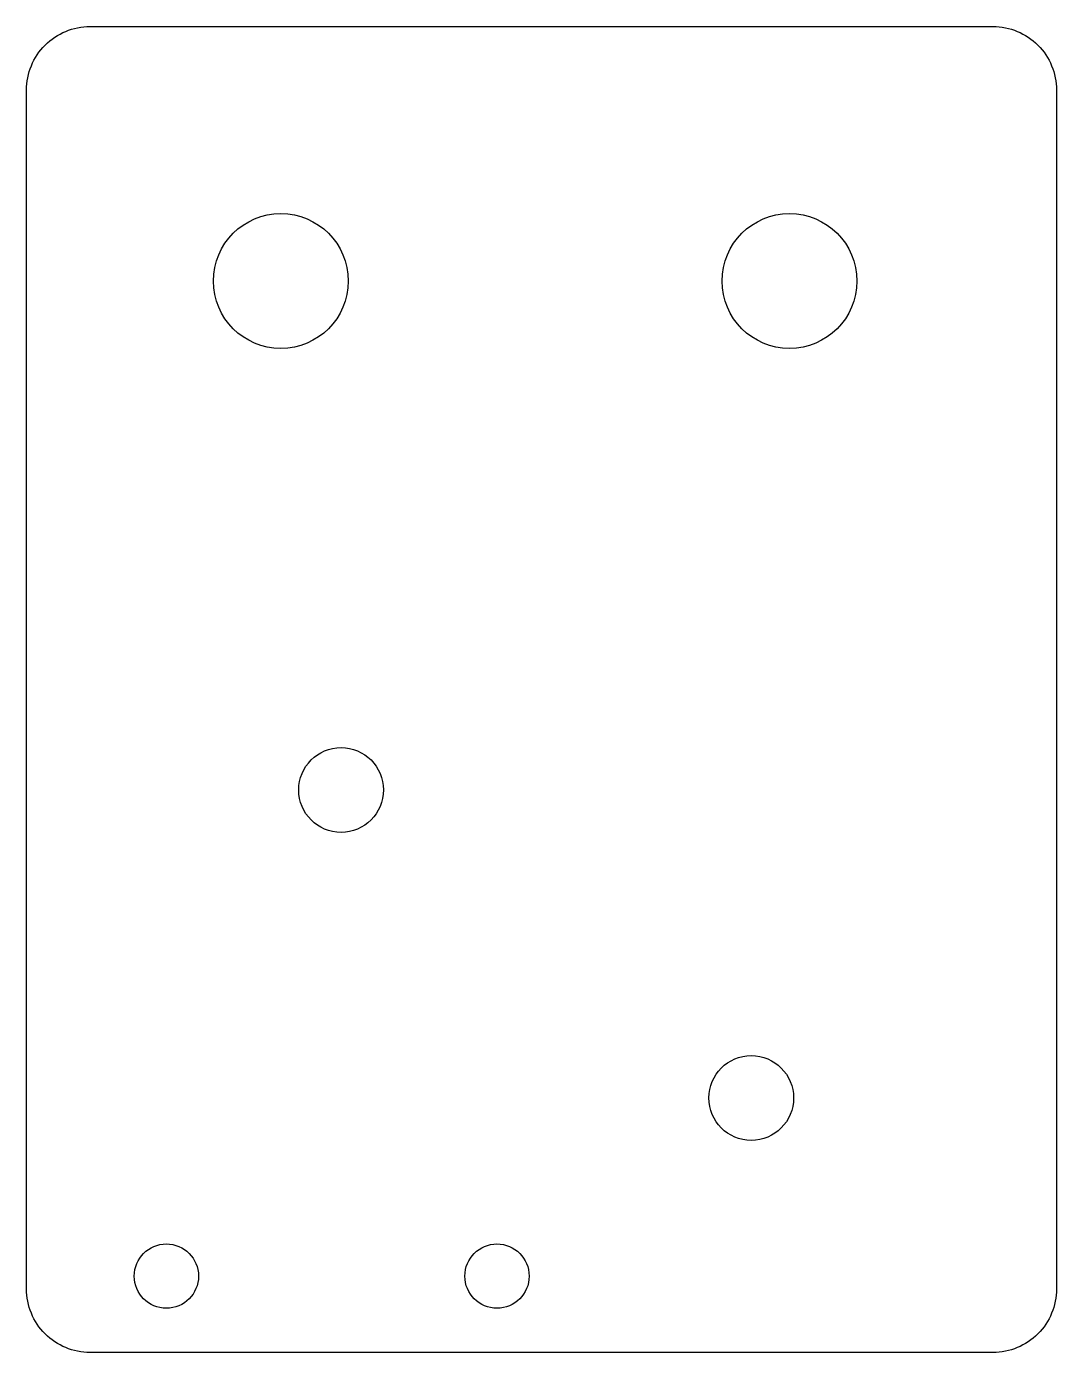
# Model space of a CAD drawing. Header units: millimetres. Extents: x -407 to -366.5, y 388.9 to 441.
import ezdxf

# ---------------------------------------------------------------- set-up
doc = ezdxf.new("R2010")
doc.units = ezdxf.units.MM
doc.layers.get('0').update_dxf_attribs({"linetype": 'CONTINUOUS'})

msp = doc.modelspace()

# ---------------------------------------------------------------- linework, layer by layer
msp.add_lwpolyline([(-407.045, 438.5, -0.414214), (-404.545, 441), (-369.045, 441, -0.414214), (-366.545, 438.5), (-366.545, 391.396, -0.414214), (-369.045, 388.896), (-404.545, 388.896, -0.414214), (-407.045, 391.396)], format="xyb", close=True)
for centre, radius in [((-397.045, 431), 2.65), ((-377.045, 431), 2.65), ((-394.677, 411), 1.666), ((-378.547, 398.896), 1.666), ((-401.545, 391.896), 1.264), ((-388.545, 391.896), 1.264)]:
    msp.add_circle(centre, radius)

doc.saveas('drawing.dxf')
